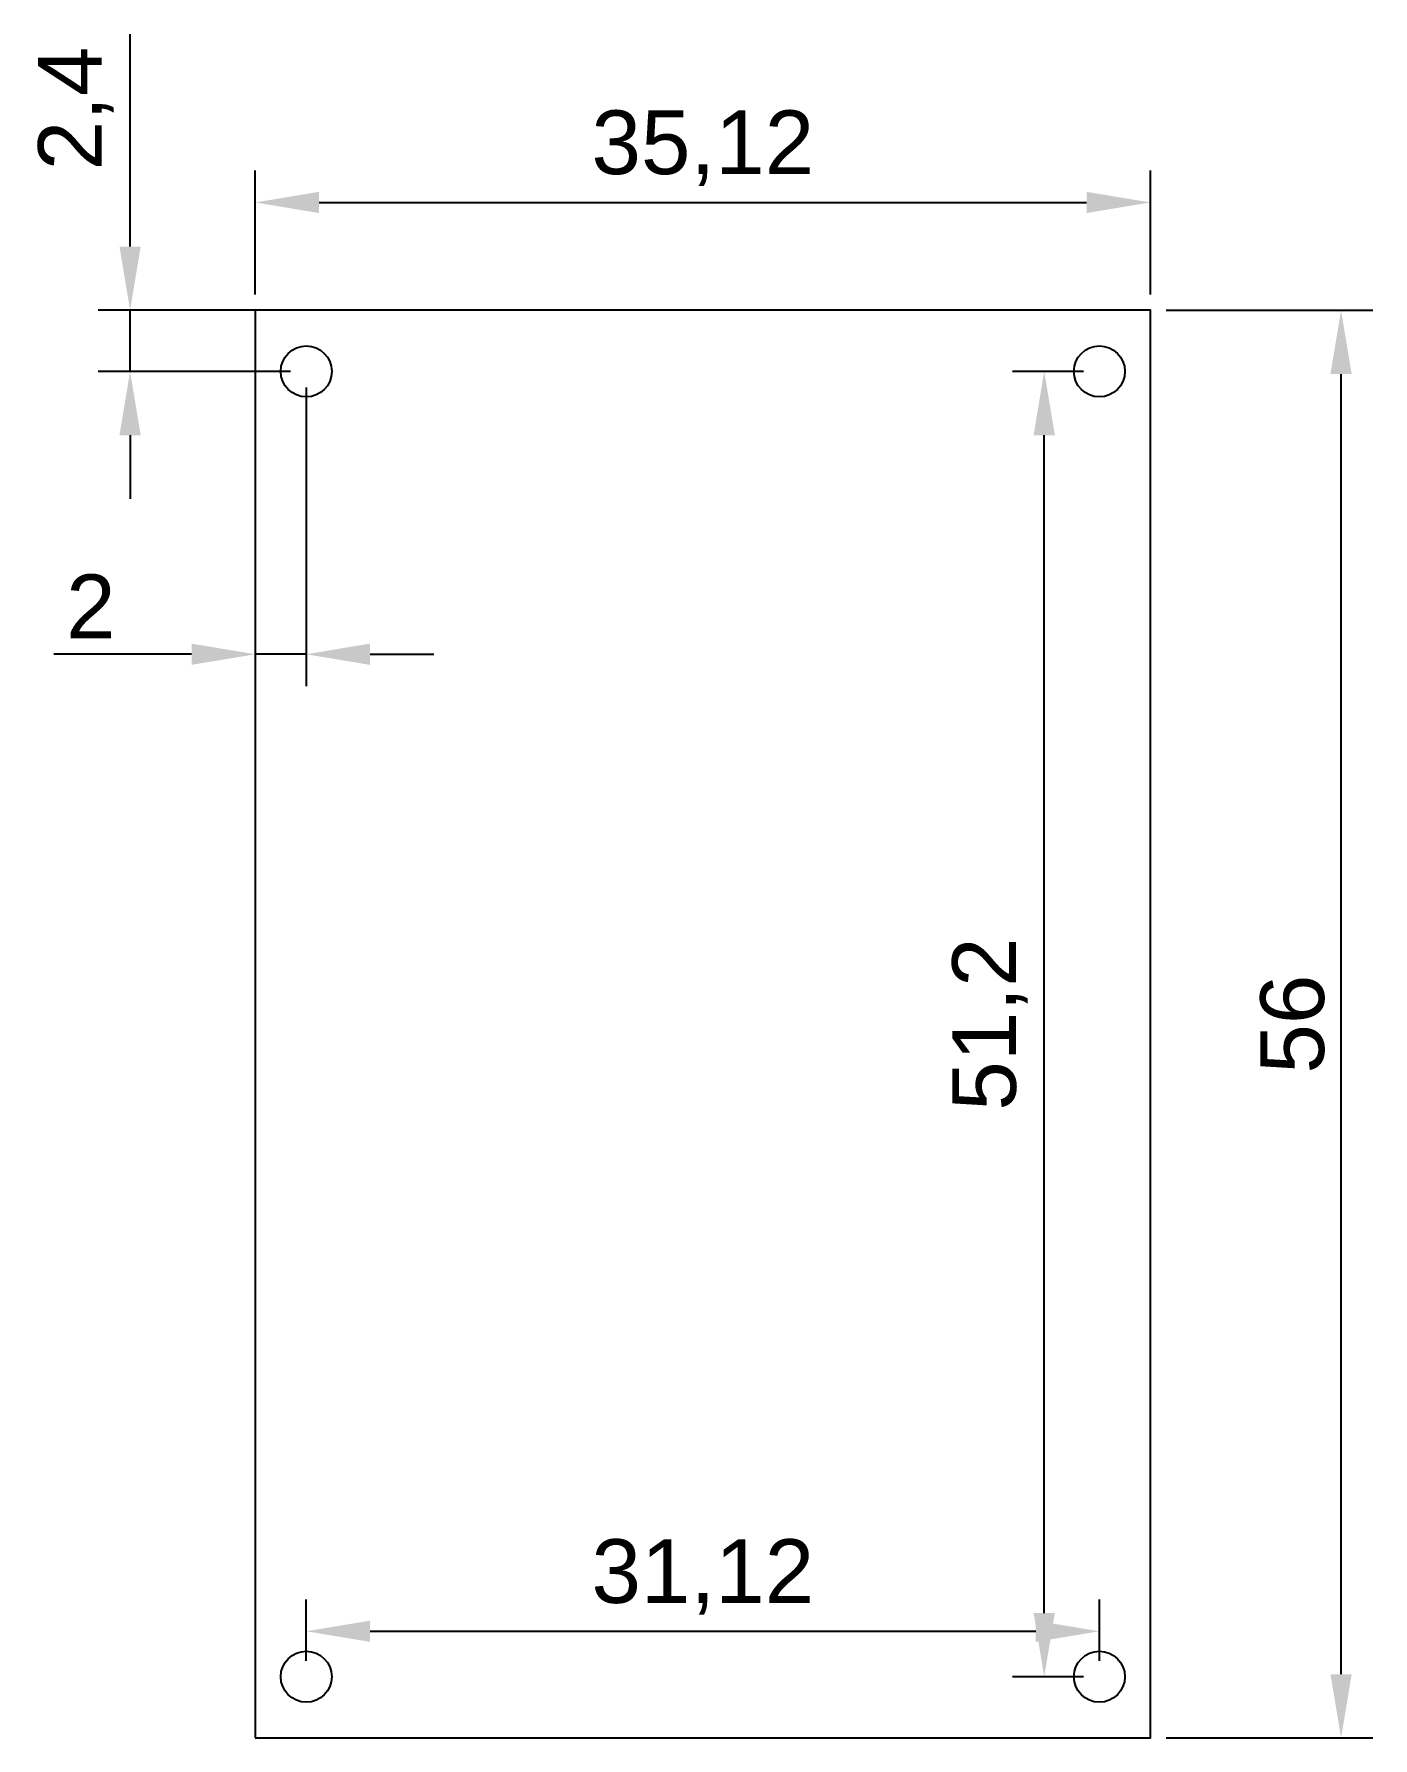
# Model space of a CAD drawing. Header units: millimetres. Extents: x -8.7 to 43.9, y 0 to 66.8.
import ezdxf

# ---------------------------------------------------------------- set-up
doc = ezdxf.new("R2010")
doc.units = ezdxf.units.MM
doc.styles.get("Standard").update_dxf_attribs({"font": 'arial.ttf'})
doc.dimstyles.new('ISO-25', dxfattribs={"dimtxt": 2.5, "dimasz": 2.5, "dimexe": 1.25, "dimexo": 0.625, "dimtad": 1, "dimtxsty": 'Standard', "dimcen": 2.5, "dimadec": 0, "dimazin": 0, "dimtfac": 1, "dimtmove": 0, "dimatfit": 3, "dimfxl": 1, "dimarcsym": 0})

# ---------------------------------------------------------------- blocks, each defined once
blk = doc.blocks.new('*D1')
at = {"color": 0, "lineweight": -2, "transparency": 16777216}
for p, q in [((0, 56.625), (0, 61.479)), ((35.12, 56.625), (35.12, 61.479)), ((2.5, 60.229), (32.62, 60.229))]:
    blk.add_line(p, q, dxfattribs=at)
at = {"color": 0, "transparency": 16777216}
for points in [[(2.5, 60.646), (2.5, 59.813), (0, 60.229)], [(32.62, 60.646), (32.62, 59.813), (35.12, 60.229)]]:
    blk.add_solid(points, dxfattribs=at)
at = {"layer": 'Defpoints', "color": 0, "transparency": 16777216}
for p in [(35.12, 60.229), (0, 56), (35.12, 56)]:
    blk.add_point(p, dxfattribs=at)
at = {"color": 0, "transparency": 16777216, "insert": (17.56, 62.357), "char_height": 2.5, "attachment_point": 5}
blk.add_mtext('35,12', dxfattribs=at)
blk = doc.blocks.new('*D2')
at = {"color": 0, "lineweight": -2, "transparency": 16777216}
for p, q in [((35.745, 56), (43.853, 56)), ((42.603, 2.5), (42.603, 53.5)), ((35.745, 0), (43.853, 0))]:
    blk.add_line(p, q, dxfattribs=at)
at = {"color": 0, "transparency": 16777216}
for points in [[(42.187, 53.5), (43.02, 53.5), (42.603, 56)], [(42.187, 2.5), (43.02, 2.5), (42.603, 0)]]:
    blk.add_solid(points, dxfattribs=at)
at = {"layer": 'Defpoints', "color": 0, "transparency": 16777216}
for p in [(35.12, 56), (42.603, 56), (35.12, 0)]:
    blk.add_point(p, dxfattribs=at)
at = {"color": 0, "transparency": 16777216, "insert": (40.702, 28), "char_height": 2.5, "attachment_point": 5, "rotation": 90}
blk.add_mtext('56', dxfattribs=at)
blk = doc.blocks.new('*D3')
at = {"color": 0, "lineweight": -2, "transparency": 16777216}
for p, q in [((0, 52.975), (0, 41.257)), ((2, 52.975), (2, 41.257)), ((-2.5, 42.507), (-7.906, 42.507)), ((2, 42.507), (0, 42.507)), ((4.5, 42.507), (7, 42.507))]:
    blk.add_line(p, q, dxfattribs=at)
at = {"color": 0, "transparency": 16777216}
for points in [[(-2.5, 42.924), (-2.5, 42.091), (0, 42.507)], [(4.5, 42.924), (4.5, 42.091), (2, 42.507)]]:
    blk.add_solid(points, dxfattribs=at)
at = {"layer": 'Defpoints', "color": 0, "transparency": 16777216}
for p in [(0, 53.6), (2, 53.6), (0, 42.507)]:
    blk.add_point(p, dxfattribs=at)
at = {"color": 0, "transparency": 16777216, "insert": (-6.453, 44.387), "char_height": 2.5, "attachment_point": 5}
blk.add_mtext('2', dxfattribs=at)
blk = doc.blocks.new('*D4')
at = {"color": 0, "lineweight": -2, "transparency": 16777216}
for p, q in [((-4.914, 58.5), (-4.914, 66.834)), ((1.375, 56), (-6.164, 56)), ((-4.914, 53.6), (-4.914, 56)), ((1.375, 53.6), (-6.164, 53.6)), ((-4.914, 51.1), (-4.914, 48.6))]:
    blk.add_line(p, q, dxfattribs=at)
at = {"color": 0, "transparency": 16777216}
for points in [[(-5.331, 58.5), (-4.497, 58.5), (-4.914, 56)], [(-5.331, 51.1), (-4.497, 51.1), (-4.914, 53.6)]]:
    blk.add_solid(points, dxfattribs=at)
at = {"layer": 'Defpoints', "color": 0, "transparency": 16777216}
for p in [(-4.914, 56), (2, 56), (2, 53.6)]:
    blk.add_point(p, dxfattribs=at)
at = {"color": 0, "transparency": 16777216, "insert": (-7.041, 63.917), "char_height": 2.5, "attachment_point": 5, "rotation": 90}
blk.add_mtext('2,4', dxfattribs=at)
blk = doc.blocks.new('*D5')
at = {"color": 0, "lineweight": -2, "transparency": 16777216}
for p, q in [((2, 3.025), (2, 5.433)), ((33.12, 3.025), (33.12, 5.433)), ((4.5, 4.183), (30.62, 4.183))]:
    blk.add_line(p, q, dxfattribs=at)
at = {"color": 0, "transparency": 16777216}
for points in [[(4.5, 4.6), (4.5, 3.767), (2, 4.183)], [(30.62, 4.6), (30.62, 3.767), (33.12, 4.183)]]:
    blk.add_solid(points, dxfattribs=at)
at = {"layer": 'Defpoints', "color": 0, "transparency": 16777216}
for p in [(33.12, 4.183), (2, 2.4), (33.12, 2.4)]:
    blk.add_point(p, dxfattribs=at)
at = {"color": 0, "transparency": 16777216, "insert": (17.56, 6.311), "char_height": 2.5, "attachment_point": 5}
blk.add_mtext('31,12', dxfattribs=at)
blk = doc.blocks.new('*D6')
at = {"color": 0, "lineweight": -2, "transparency": 16777216}
for p, q in [((32.495, 53.6), (29.705, 53.6)), ((30.955, 4.9), (30.955, 51.1)), ((32.495, 2.4), (29.705, 2.4))]:
    blk.add_line(p, q, dxfattribs=at)
at = {"color": 0, "transparency": 16777216}
for points in [[(30.538, 51.1), (31.372, 51.1), (30.955, 53.6)], [(30.538, 4.9), (31.372, 4.9), (30.955, 2.4)]]:
    blk.add_solid(points, dxfattribs=at)
at = {"layer": 'Defpoints', "color": 0, "transparency": 16777216}
for p in [(30.955, 53.6), (33.12, 53.6), (33.12, 2.4)]:
    blk.add_point(p, dxfattribs=at)
at = {"color": 0, "transparency": 16777216, "insert": (28.828, 28), "char_height": 2.5, "attachment_point": 5, "rotation": 90}
blk.add_mtext('51,2', dxfattribs=at)

msp = doc.modelspace()

# ---------------------------------------------------------------- linework, layer by layer
msp.add_lwpolyline([(0, 0), (35.12, 0), (35.12, 56), (0, 56)], close=True)
for centre in [(2, 53.6), (33.12, 53.6), (2, 2.4), (33.12, 2.4)]:
    msp.add_circle(centre, 1)

# ---------------------------------------------------------------- dimensions: what is measured, and where the dimension line sits
for base, p1, p2, picture, middle in [((-4.914, 56), (2, 53.6), (2, 56), '*D4', (-7.041, 63.917)), ((42.603, 56), (35.12, 0), (35.12, 56), '*D2', (40.702, 28)), ((30.955, 53.6), (33.12, 2.4), (33.12, 53.6), '*D6', (28.828, 28))]:
    dim = msp.add_linear_dim(base=base, p1=p1, p2=p2, angle=90, dimstyle='ISO-25')
    dim.commit()
    dim.dimension.update_dxf_attribs({"geometry": picture, "text_midpoint": middle})
for base, p1, p2, picture, middle in [((35.12, 60.229), (0, 56), (35.12, 56), '*D1', (17.56, 62.357)), ((0, 42.507), (2, 53.6), (0, 53.6), '*D3', (-6.453, 44.387)), ((33.12, 4.183), (2, 2.4), (33.12, 2.4), '*D5', (17.56, 6.311))]:
    dim = msp.add_linear_dim(base=base, p1=p1, p2=p2, dimstyle='ISO-25')
    dim.commit()
    dim.dimension.update_dxf_attribs({"geometry": picture, "text_midpoint": middle})

doc.saveas('drawing.dxf')
